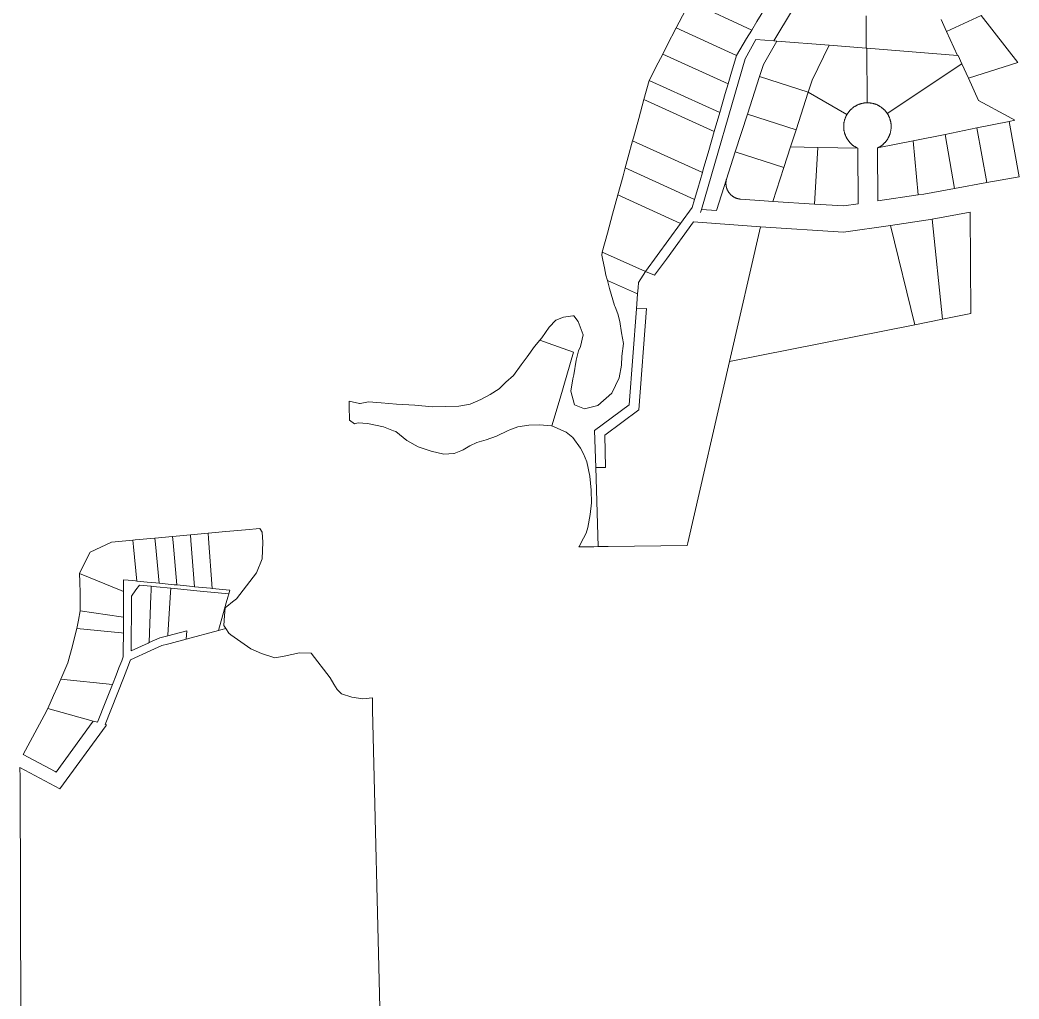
# Model space of a CAD drawing. Header units: feet. Extents: x 865220 to 2774701, y -2240498 to 961524.
# Drawn here: x 2772154 to 2774679, y 954807 to 957282 of the extents above; entities that cross this region are included whole.
import ezdxf

# ---------------------------------------------------------------- set-up
doc = ezdxf.new("R2010")
doc.units = ezdxf.units.FT
doc.header["$LTSCALE"] = 0.015
doc.header["$MEASUREMENT"] = 0
doc.layers.add('Parcels', color=7, linetype='Continuous', lineweight=0)

msp = doc.modelspace()

# ---------------------------------------------------------------- linework, layer by layer
at = {"layer": 'Parcels', "lineweight": 5, "ltscale": 100}
for p, q in [((2774003.8, 957256.7), (2773851.6, 957327.4)), ((2773836, 957307.1), (2773813.2, 957262.6)), ((2774016.6, 957278), (2774042.5, 957320.8)), ((2774107, 957308.1), (2774059.6, 957229.3)), ((2774003.8, 957256.7), (2774016.6, 957278)), ((2774293, 957292.3), (2774292.9, 957210.8)), ((2774496.4, 957253.3), (2774482.7, 957283.6)), ((2774583.9, 957293.2), (2774496.4, 957253.3)), ((2774676.5, 957174.9), (2774583.9, 957293.2)), ((2773813.2, 957262.6), (2773790.3, 957218.2)), ((2773813.2, 957262.6), (2773964.9, 957192.5)), ((2773990.7, 957235.2), (2774003.8, 957256.7)), ((2774003.8, 957256.7), (2774003.8, 957256.7)), ((2774523.7, 957192.8), (2774496.4, 957253.3)), ((2773964.9, 957192.5), (2773990.7, 957235.2)), ((2774013.9, 957232.9), (2773987.1, 957183.8)), ((2774059.6, 957229.3), (2774013.9, 957232.9)), ((2774033.4, 957169.7), (2774067.4, 957228.6)), ((2774067.4, 957228.6), (2774033.4, 957169.7)), ((2774067.4, 957228.6), (2774059.6, 957229.3)), ((2774059.6, 957229.3), (2774059.6, 957229.3)), ((2774059.6, 957229.3), (2774067.4, 957228.6)), ((2774067.4, 957228.6), (2774199.7, 957218.2)), ((2774199.7, 957218.2), (2774067.4, 957228.6)), ((2774067.4, 957228.6), (2774067.4, 957228.6)), ((2773790.3, 957218.2), (2773778.9, 957196)), ((2773790.3, 957218.2), (2773790.3, 957218.2)), ((2774156.2, 957130.2), (2774199.7, 957218.2)), ((2774292.9, 957210.8), (2774199.7, 957218.2)), ((2774294.5, 957210.7), (2774292.9, 957210.8)), ((2774292.9, 957210.8), (2774292.9, 957210.8)), ((2774294.5, 957210.7), (2774523.9, 957192.5)), ((2774295.7, 957072.9), (2774294.5, 957210.7)), ((2774294.5, 957210.7), (2774295.7, 957072.9)), ((2773767.4, 957173.7), (2773744.6, 957129.3)), ((2773778.9, 957196), (2773767.4, 957173.7)), ((2773944, 957120.7), (2773778.9, 957196)), ((2773987.1, 957183.8), (2773876.6, 956803.4)), ((2773950.9, 957144.4), (2773964.9, 957192.5)), ((2774523.7, 957192.8), (2774525.4, 957192.7)), ((2774523.9, 957192.5), (2774523.7, 957192.8)), ((2774523.7, 957192.8), (2774523.7, 957192.8)), ((2774525.4, 957192.7), (2774534.9, 957171.7)), ((2774534.9, 957171.7), (2774525.4, 957192.7)), ((2774551.3, 957135.4), (2774676.5, 957174.9)), ((2774676.5, 957174.9), (2774676.5, 957174.9)), ((2774023.6, 957139.2), (2774033.4, 957169.7)), ((2774033.4, 957169.7), (2774023.6, 957139.2)), ((2774534.9, 957171.7), (2774346.2, 957046.1)), ((2774534.9, 957171.7), (2774551.3, 957135.4)), ((2773744.6, 957129.3), (2773731.4, 957081)), ((2773923, 957048.4), (2773744.6, 957129.3)), ((2773944, 957120.7), (2773950.9, 957144.4)), ((2773992.9, 957044), (2774023.6, 957139.2)), ((2774023.6, 957139.2), (2773992.9, 957044)), ((2774023.6, 957139.2), (2774146.4, 957099.6)), ((2774146.4, 957099.6), (2774023.6, 957139.2)), ((2774023.6, 957139.2), (2774023.6, 957139.2)), ((2774146.4, 957099.6), (2774156.2, 957130.2)), ((2774576.9, 957078.8), (2774551.3, 957135.4)), ((2774551.3, 957135.4), (2774551.3, 957135.4)), ((2773937, 957096.4), (2773944, 957120.7)), ((2773944, 957120.7), (2773944, 957120.7)), ((2774115.7, 957004.4), (2774146.4, 957099.6)), ((2774146.4, 957099.6), (2774115.7, 957004.4)), ((2774244.3, 957042.9), (2774146.4, 957099.6)), ((2774146.4, 957099.6), (2774244.3, 957042.9)), ((2773731.4, 957081), (2773718.2, 957032.8)), ((2773731.4, 957081), (2773909.1, 957000.4)), ((2773923, 957048.4), (2773937, 957096.4)), ((2774283.2, 957071.5), (2774284.3, 957071.7)), ((2774284.3, 957071.7), (2774285.3, 957071.9)), ((2774285.3, 957071.9), (2774286.3, 957072.1)), ((2774286.3, 957072.1), (2774287.3, 957072.2)), ((2774287.3, 957072.2), (2774288.4, 957072.4)), ((2774288.4, 957072.4), (2774289.4, 957072.5)), ((2774289.4, 957072.5), (2774290.5, 957072.6)), ((2774290.5, 957072.6), (2774291.5, 957072.7)), ((2774291.5, 957072.7), (2774292.6, 957072.8)), ((2774292.6, 957072.8), (2774293.6, 957072.8)), ((2774293.6, 957072.8), (2774294.6, 957072.9)), ((2774294.6, 957072.9), (2774295.7, 957072.9)), ((2774295.7, 957072.9), (2774297.1, 957072.9)), ((2774297.1, 957072.9), (2774298.2, 957072.9)), ((2774298.2, 957072.9), (2774299.2, 957072.8)), ((2774299.2, 957072.8), (2774300.3, 957072.8)), ((2774300.3, 957072.8), (2774301.3, 957072.7)), ((2774301.3, 957072.7), (2774302.4, 957072.6)), ((2774302.4, 957072.6), (2774303.4, 957072.5)), ((2774303.4, 957072.5), (2774304.4, 957072.3)), ((2774304.4, 957072.3), (2774305.5, 957072.2)), ((2774305.5, 957072.2), (2774306.5, 957072)), ((2774306.5, 957072), (2774307.5, 957071.8)), ((2774307.5, 957071.8), (2774308.6, 957071.6)), ((2774308.6, 957071.6), (2774309.6, 957071.4)), ((2774652.3, 957037.9), (2774576.9, 957078.8)), ((2773909.1, 957000.4), (2773923, 957048.4)), ((2773923, 957048.4), (2773923, 957048.4)), ((2774246.2, 957046), (2774246.8, 957046.9)), ((2774246.8, 957046.9), (2774247.4, 957047.7)), ((2774247.4, 957047.7), (2774248, 957048.6)), ((2774248, 957048.6), (2774248.6, 957049.4)), ((2774248.6, 957049.4), (2774249.3, 957050.2)), ((2774249.3, 957050.2), (2774249.9, 957051.1)), ((2774249.9, 957051.1), (2774250.6, 957051.9)), ((2774250.6, 957051.9), (2774251.3, 957052.7)), ((2774251.3, 957052.7), (2774252, 957053.4)), ((2774252, 957053.4), (2774252.7, 957054.2)), ((2774252.7, 957054.2), (2774253.4, 957055)), ((2774253.4, 957055), (2774254.2, 957055.7)), ((2774254.2, 957055.7), (2774254.9, 957056.4)), ((2774254.9, 957056.4), (2774255.7, 957057.1)), ((2774255.7, 957057.1), (2774256.5, 957057.8)), ((2774256.5, 957057.8), (2774257.2, 957058.5)), ((2774257.2, 957058.5), (2774258.1, 957059.2)), ((2774258.1, 957059.2), (2774258.9, 957059.9)), ((2774258.9, 957059.9), (2774259.7, 957060.5)), ((2774259.7, 957060.5), (2774260.5, 957061.1)), ((2774260.5, 957061.1), (2774261.4, 957061.7)), ((2774261.4, 957061.7), (2774262.2, 957062.3)), ((2774262.2, 957062.3), (2774263.1, 957062.9)), ((2774263.1, 957062.9), (2774264, 957063.5)), ((2774264, 957063.5), (2774264.9, 957064.1)), ((2774264.9, 957064.1), (2774265.8, 957064.6)), ((2774265.8, 957064.6), (2774266.7, 957065.1)), ((2774266.7, 957065.1), (2774267.6, 957065.6)), ((2774267.6, 957065.6), (2774268.5, 957066.1)), ((2774268.5, 957066.1), (2774269.4, 957066.6)), ((2774269.4, 957066.6), (2774270.4, 957067)), ((2774270.4, 957067), (2774271.3, 957067.5)), ((2774271.3, 957067.5), (2774272.3, 957067.9)), ((2774272.3, 957067.9), (2774273.3, 957068.3)), ((2774273.3, 957068.3), (2774274.2, 957068.7)), ((2774274.2, 957068.7), (2774275.2, 957069.1)), ((2774275.2, 957069.1), (2774276.2, 957069.5)), ((2774276.2, 957069.5), (2774277.2, 957069.8)), ((2774277.2, 957069.8), (2774278.2, 957070.1)), ((2774278.2, 957070.1), (2774279.2, 957070.4)), ((2774279.2, 957070.4), (2774280.2, 957070.7)), ((2774280.2, 957070.7), (2774281.2, 957071)), ((2774281.2, 957071), (2774282.2, 957071.2)), ((2774282.2, 957071.2), (2774283.2, 957071.5)), ((2774309.6, 957071.4), (2774310.6, 957071.1)), ((2774310.6, 957071.1), (2774311.6, 957070.9)), ((2774311.6, 957070.9), (2774312.6, 957070.6)), ((2774312.6, 957070.6), (2774313.6, 957070.3)), ((2774313.6, 957070.3), (2774314.6, 957070)), ((2774314.6, 957070), (2774315.6, 957069.7)), ((2774315.6, 957069.7), (2774316.6, 957069.3)), ((2774316.6, 957069.3), (2774317.6, 957069)), ((2774317.6, 957069), (2774318.6, 957068.6)), ((2774318.6, 957068.6), (2774319.5, 957068.2)), ((2774319.5, 957068.2), (2774320.5, 957067.8)), ((2774320.5, 957067.8), (2774321.4, 957067.3)), ((2774321.4, 957067.3), (2774322.4, 957066.9)), ((2774322.4, 957066.9), (2774323.3, 957066.4)), ((2774323.3, 957066.4), (2774324.3, 957065.9)), ((2774324.3, 957065.9), (2774325.2, 957065.4)), ((2774325.2, 957065.4), (2774326.1, 957064.9)), ((2774326.1, 957064.9), (2774327, 957064.4)), ((2774327, 957064.4), (2774327.9, 957063.8)), ((2774327.9, 957063.8), (2774328.8, 957063.3)), ((2774328.8, 957063.3), (2774329.7, 957062.7)), ((2774329.7, 957062.7), (2774330.5, 957062.1)), ((2774330.5, 957062.1), (2774331.4, 957061.5)), ((2774331.4, 957061.5), (2774332.2, 957060.9)), ((2774332.2, 957060.9), (2774333, 957060.3)), ((2774333, 957060.3), (2774333.9, 957059.6)), ((2774333.9, 957059.6), (2774334.7, 957058.9)), ((2774334.7, 957058.9), (2774335.5, 957058.3)), ((2774335.5, 957058.3), (2774336.3, 957057.6)), ((2774336.3, 957057.6), (2774337, 957056.9)), ((2774337, 957056.9), (2774337.8, 957056.1)), ((2774337.8, 957056.1), (2774338.5, 957055.4)), ((2774338.5, 957055.4), (2774339.3, 957054.7)), ((2774339.3, 957054.7), (2774340, 957053.9)), ((2774340, 957053.9), (2774340.7, 957053.1)), ((2774340.7, 957053.1), (2774341.4, 957052.4)), ((2774341.4, 957052.4), (2774342.1, 957051.6)), ((2774342.1, 957051.6), (2774342.8, 957050.8)), ((2774342.8, 957050.8), (2774343.4, 957049.9)), ((2774343.4, 957049.9), (2774344, 957049.1)), ((2774344, 957049.1), (2774344.7, 957048.3)), ((2774344.7, 957048.3), (2774345.3, 957047.4)), ((2774345.3, 957047.4), (2774345.9, 957046.5)), ((2774345.9, 957046.5), (2774346.2, 957046.1)), ((2773718.2, 957032.8), (2773704.9, 956984.6)), ((2773962.3, 956948.8), (2773992.9, 957044)), ((2773992.9, 957044), (2774115.7, 957004.4)), ((2774115.7, 957004.4), (2773992.9, 957044)), ((2774236.7, 957020.7), (2774236.9, 957021.8)), ((2774236.9, 957021.8), (2774237, 957022.8)), ((2774237, 957022.8), (2774237.2, 957023.8)), ((2774237.2, 957023.8), (2774237.4, 957024.9)), ((2774237.4, 957024.9), (2774237.6, 957025.9)), ((2774237.6, 957025.9), (2774237.9, 957026.9)), ((2774237.9, 957026.9), (2774238.1, 957027.9)), ((2774238.1, 957027.9), (2774238.4, 957028.9)), ((2774238.4, 957028.9), (2774238.7, 957029.9)), ((2774238.7, 957029.9), (2774239, 957030.9)), ((2774239, 957030.9), (2774239.3, 957031.9)), ((2774239.3, 957031.9), (2774239.7, 957032.9)), ((2774239.7, 957032.9), (2774240, 957033.9)), ((2774240, 957033.9), (2774240.4, 957034.9)), ((2774240.4, 957034.9), (2774240.8, 957035.9)), ((2774240.8, 957035.9), (2774241.2, 957036.8)), ((2774241.2, 957036.8), (2774241.6, 957037.8)), ((2774241.6, 957037.8), (2774242.1, 957038.7)), ((2774242.1, 957038.7), (2774242.5, 957039.7)), ((2774242.5, 957039.7), (2774243, 957040.6)), ((2774243, 957040.6), (2774243.5, 957041.5)), ((2774243.5, 957041.5), (2774244, 957042.4)), ((2774244, 957042.4), (2774244.3, 957042.9)), ((2774244.3, 957042.9), (2774244.5, 957043.4)), ((2774244.3, 957042.9), (2774244.3, 957042.9)), ((2774244.5, 957043.4), (2774245.1, 957044.2)), ((2774245.1, 957044.2), (2774245.6, 957045.1)), ((2774245.6, 957045.1), (2774246.2, 957046)), ((2774346.2, 957046.1), (2774346.5, 957045.7)), ((2774346.5, 957045.7), (2774347, 957044.8)), ((2774347, 957044.8), (2774347.6, 957043.9)), ((2774347.6, 957043.9), (2774348.1, 957043)), ((2774348.1, 957043), (2774348.6, 957042.1)), ((2774348.6, 957042.1), (2774349.1, 957041.2)), ((2774349.1, 957041.2), (2774349.6, 957040.2)), ((2774349.6, 957040.2), (2774350.1, 957039.3)), ((2774350.1, 957039.3), (2774350.5, 957038.4)), ((2774350.5, 957038.4), (2774351, 957037.4)), ((2774351, 957037.4), (2774351.4, 957036.5)), ((2774351.4, 957036.5), (2774351.8, 957035.5)), ((2774351.8, 957035.5), (2774352.2, 957034.5)), ((2774352.2, 957034.5), (2774352.5, 957033.5)), ((2774352.5, 957033.5), (2774352.9, 957032.5)), ((2774352.9, 957032.5), (2774353.2, 957031.6)), ((2774353.2, 957031.6), (2774353.5, 957030.6)), ((2774353.5, 957030.6), (2774353.8, 957029.6)), ((2774353.8, 957029.6), (2774354.1, 957028.5)), ((2774354.1, 957028.5), (2774354.4, 957027.5)), ((2774354.4, 957027.5), (2774354.6, 957026.5)), ((2774354.6, 957026.5), (2774354.9, 957025.5)), ((2774354.9, 957025.5), (2774355.1, 957024.5)), ((2774355.1, 957024.5), (2774355.3, 957023.4)), ((2774355.3, 957023.4), (2774355.4, 957022.4)), ((2774355.4, 957022.4), (2774355.6, 957021.4)), ((2774355.6, 957021.4), (2774355.7, 957020.3)), ((2774573.1, 957009.3), (2774654.5, 957025.7)), ((2774668.6, 957029), (2774652.3, 957037.9)), ((2774654.5, 957025.7), (2774669.2, 957028.7)), ((2774679.4, 956886.1), (2774654.5, 957025.7)), ((2774669.2, 957028.7), (2774668.6, 957029)), ((2773895.2, 956952.4), (2773909.1, 957000.4)), ((2773909.1, 957000.4), (2773909.1, 957000.4)), ((2774115.7, 957004.4), (2774101.9, 956961.6)), ((2774115.7, 957004.4), (2774115.7, 957004.4)), ((2774236.2, 957014.5), (2774236.3, 957015.5)), ((2774236.2, 957013.4), (2774236.2, 957014.5)), ((2774236.2, 957012.4), (2774236.2, 957013.4)), ((2774236.2, 957011.3), (2774236.2, 957012.4)), ((2774236.3, 957010.3), (2774236.2, 957011.3)), ((2774236.3, 957016.6), (2774236.4, 957017.6)), ((2774236.3, 957015.5), (2774236.3, 957016.6)), ((2774236.3, 957009.2), (2774236.3, 957010.3)), ((2774236.4, 957008.2), (2774236.3, 957009.2)), ((2774236.4, 957017.6), (2774236.5, 957018.7)), ((2774236.5, 957007.2), (2774236.4, 957008.2)), ((2774236.5, 957018.7), (2774236.6, 957019.7)), ((2774236.6, 957006.1), (2774236.5, 957007.2)), ((2774236.6, 957019.7), (2774236.7, 957020.7)), ((2774236.7, 957005.1), (2774236.6, 957006.1)), ((2774236.9, 957004), (2774236.7, 957005.1)), ((2774237, 957003), (2774236.9, 957004)), ((2774237.2, 957002), (2774237, 957003)), ((2774237.4, 957000.9), (2774237.2, 957002)), ((2774237.6, 956999.9), (2774237.4, 957000.9)), ((2774237.9, 956998.9), (2774237.6, 956999.9)), ((2774238.1, 956997.9), (2774237.9, 956998.9)), ((2774238.4, 956996.9), (2774238.1, 956997.9)), ((2774238.7, 956995.9), (2774238.4, 956996.9)), ((2774239, 956994.9), (2774238.7, 956995.9)), ((2774353.9, 956996.5), (2774353.6, 956995.5)), ((2774354.2, 956997.5), (2774353.9, 956996.5)), ((2774354.5, 956998.5), (2774354.2, 956997.5)), ((2774354.7, 956999.5), (2774354.5, 956998.5)), ((2774354.9, 957000.5), (2774354.7, 956999.5)), ((2774355.1, 957001.6), (2774354.9, 957000.5)), ((2774355.3, 957002.6), (2774355.1, 957001.6)), ((2774355.5, 957003.6), (2774355.3, 957002.6)), ((2774355.6, 957004.7), (2774355.5, 957003.6)), ((2774355.8, 957005.7), (2774355.6, 957004.7)), ((2774355.7, 957020.3), (2774355.9, 957019.3)), ((2774355.9, 957006.8), (2774355.8, 957005.7)), ((2774355.9, 957019.3), (2774356, 957018.3)), ((2774356, 957007.8), (2774355.9, 957006.8)), ((2774356, 957018.3), (2774356, 957017.2)), ((2774356, 957017.2), (2774356.1, 957016.2)), ((2774356.1, 957008.8), (2774356, 957007.8)), ((2774356.1, 957016.2), (2774356.2, 957015.1)), ((2774356.2, 957010.9), (2774356.1, 957009.9)), ((2774356.1, 957009.9), (2774356.1, 957008.8)), ((2774356.2, 957015.1), (2774356.2, 957014.1)), ((2774356.2, 957014.1), (2774356.2, 957013)), ((2774356.2, 957013), (2774356.2, 957012)), ((2774356.2, 957012), (2774356.2, 957010.9)), ((2774492.8, 956993.1), (2774573.1, 957009.3)), ((2774573.1, 957009.3), (2774597.8, 956871.2)), ((2774573.1, 957009.3), (2774573.1, 957009.3)), ((2773702.8, 956976.8), (2773691.7, 956936.4)), ((2773704.9, 956984.6), (2773702.8, 956976.8)), ((2773879, 956896.6), (2773702.8, 956976.8)), ((2773702.8, 956976.8), (2773879, 956896.6)), ((2774239.3, 956993.9), (2774239, 956994.9)), ((2774239.7, 956992.9), (2774239.3, 956993.9)), ((2774240, 956991.9), (2774239.7, 956992.9)), ((2774240.4, 956990.9), (2774240, 956991.9)), ((2774240.8, 956989.9), (2774240.4, 956990.9)), ((2774241.2, 956989), (2774240.8, 956989.9)), ((2774241.6, 956988), (2774241.2, 956989)), ((2774242.1, 956987.1), (2774241.6, 956988)), ((2774242.5, 956986.1), (2774242.1, 956987.1)), ((2774243, 956985.2), (2774242.5, 956986.1)), ((2774243.5, 956984.3), (2774243, 956985.2)), ((2774244, 956983.4), (2774243.5, 956984.3)), ((2774244.5, 956982.5), (2774244, 956983.4)), ((2774245.1, 956981.6), (2774244.5, 956982.5)), ((2774245.6, 956980.7), (2774245.1, 956981.6)), ((2774246.2, 956979.8), (2774245.6, 956980.7)), ((2774246.8, 956978.9), (2774246.2, 956979.8)), ((2774247.4, 956978.1), (2774246.8, 956978.9)), ((2774248, 956977.2), (2774247.4, 956978.1)), ((2774248.6, 956976.4), (2774248, 956977.2)), ((2774249.3, 956975.6), (2774248.6, 956976.4)), ((2774249.9, 956974.7), (2774249.3, 956975.6)), ((2774250.6, 956973.9), (2774249.9, 956974.7)), ((2774251.3, 956973.1), (2774250.6, 956973.9)), ((2774252, 956972.4), (2774251.3, 956973.1)), ((2774252.7, 956971.6), (2774252, 956972.4)), ((2774253.4, 956970.9), (2774252.7, 956971.6)), ((2774254.2, 956970.1), (2774253.4, 956970.9)), ((2774321.7, 956958.6), (2774411.9, 956976.8)), ((2774338.7, 956970.6), (2774338, 956969.8)), ((2774339.5, 956971.3), (2774338.7, 956970.6)), ((2774340.2, 956972.1), (2774339.5, 956971.3)), ((2774340.9, 956972.8), (2774340.2, 956972.1)), ((2774341.6, 956973.6), (2774340.9, 956972.8)), ((2774342.2, 956974.4), (2774341.6, 956973.6)), ((2774342.9, 956975.2), (2774342.2, 956974.4)), ((2774343.6, 956976.1), (2774342.9, 956975.2)), ((2774344.2, 956976.9), (2774343.6, 956976.1)), ((2774344.8, 956977.7), (2774344.2, 956976.9)), ((2774345.4, 956978.6), (2774344.8, 956977.7)), ((2774346, 956979.5), (2774345.4, 956978.6)), ((2774346.6, 956980.3), (2774346, 956979.5)), ((2774347.2, 956981.2), (2774346.6, 956980.3)), ((2774347.7, 956982.1), (2774347.2, 956981.2)), ((2774348.2, 956983), (2774347.7, 956982.1)), ((2774348.7, 956983.9), (2774348.2, 956983)), ((2774349.2, 956984.8), (2774348.7, 956983.9)), ((2774349.7, 956985.8), (2774349.2, 956984.8)), ((2774350.2, 956986.7), (2774349.7, 956985.8)), ((2774350.6, 956987.7), (2774350.2, 956986.7)), ((2774351.1, 956988.6), (2774350.6, 956987.7)), ((2774351.5, 956989.6), (2774351.1, 956988.6)), ((2774351.9, 956990.5), (2774351.5, 956989.6)), ((2774352.3, 956991.5), (2774351.9, 956990.5)), ((2774352.6, 956992.5), (2774352.3, 956991.5)), ((2774353, 956993.5), (2774352.6, 956992.5)), ((2774353.3, 956994.5), (2774353, 956993.5)), ((2774353.6, 956995.5), (2774353.3, 956994.5)), ((2774492.8, 956993.1), (2774411.9, 956976.8)), ((2774411.9, 956976.8), (2774424.9, 956840)), ((2774411.9, 956976.8), (2774411.9, 956976.8)), ((2774516.1, 956856.2), (2774492.8, 956993.1)), ((2774492.8, 956993.1), (2774492.8, 956993.1)), ((2773881.2, 956904.4), (2773895.2, 956952.4)), ((2773939.9, 956879.5), (2773962.3, 956948.8)), ((2773962.3, 956948.8), (2773939.9, 956879.5)), ((2773962.3, 956948.8), (2774085, 956909.3)), ((2774085, 956909.3), (2774101.9, 956961.6)), ((2774101.9, 956961.6), (2774085, 956909.3)), ((2774171.3, 956960.2), (2774101.9, 956961.6)), ((2774162.1, 956816.9), (2774171.3, 956960.2)), ((2774171.3, 956960.2), (2774162.1, 956816.9)), ((2774171.3, 956960.2), (2774171.3, 956960.2)), ((2774171.3, 956960.2), (2774271.7, 956958.1)), ((2774254.9, 956969.4), (2774254.2, 956970.1)), ((2774255.7, 956968.7), (2774254.9, 956969.4)), ((2774256.5, 956968), (2774255.7, 956968.7)), ((2774257.2, 956967.3), (2774256.5, 956968)), ((2774258, 956966.6), (2774257.2, 956967.3)), ((2774258.9, 956965.9), (2774258, 956966.6)), ((2774259.7, 956965.3), (2774258.9, 956965.9)), ((2774260.5, 956964.7), (2774259.7, 956965.3)), ((2774261.4, 956964.1), (2774260.5, 956964.7)), ((2774262.2, 956963.5), (2774261.4, 956964.1)), ((2774263.1, 956962.9), (2774262.2, 956963.5)), ((2774264, 956962.3), (2774263.1, 956962.9)), ((2774264.9, 956961.7), (2774264, 956962.3)), ((2774265.8, 956961.2), (2774264.9, 956961.7)), ((2774266.7, 956960.7), (2774265.8, 956961.2)), ((2774267.6, 956960.2), (2774266.7, 956960.7)), ((2774268.5, 956959.7), (2774267.6, 956960.2)), ((2774269.4, 956959.2), (2774268.5, 956959.7)), ((2774270.4, 956958.7), (2774269.4, 956959.2)), ((2774271.7, 956958.1), (2774270.4, 956958.7)), ((2774272.9, 956817.5), (2774271.7, 956958.1)), ((2774271.7, 956958.1), (2774271.7, 956958.1)), ((2774322.6, 956959), (2774321.7, 956958.6)), ((2774321.7, 956958.6), (2774322.8, 956824.9)), ((2774321.7, 956958.6), (2774321.7, 956958.6)), ((2774323.6, 956959.5), (2774322.6, 956959)), ((2774324.5, 956960), (2774323.6, 956959.5)), ((2774325.4, 956960.5), (2774324.5, 956960)), ((2774326.3, 956961), (2774325.4, 956960.5)), ((2774327.2, 956961.5), (2774326.3, 956961)), ((2774328.1, 956962.1), (2774327.2, 956961.5)), ((2774329, 956962.7), (2774328.1, 956962.1)), ((2774329.9, 956963.2), (2774329, 956962.7)), ((2774330.7, 956963.8), (2774329.9, 956963.2)), ((2774331.6, 956964.4), (2774330.7, 956963.8)), ((2774332.4, 956965.1), (2774331.6, 956964.4)), ((2774333.2, 956965.7), (2774332.4, 956965.1)), ((2774334.1, 956966.4), (2774333.2, 956965.7)), ((2774334.9, 956967), (2774334.1, 956966.4)), ((2774335.7, 956967.7), (2774334.9, 956967)), ((2774336.4, 956968.4), (2774335.7, 956967.7)), ((2774337.2, 956969.1), (2774336.4, 956968.4)), ((2774338, 956969.8), (2774337.2, 956969.1)), ((2773691.7, 956936.4), (2773684.1, 956908.7)), ((2773684.1, 956908.7), (2773678.5, 956888.2)), ((2773684.1, 956908.7), (2773859.2, 956828.7)), ((2773867.3, 956856.4), (2773879, 956896.6)), ((2773879, 956896.6), (2773881.2, 956904.4)), ((2773879, 956896.6), (2773879, 956896.6)), ((2774057.4, 956823.6), (2774085, 956909.3)), ((2774085, 956909.3), (2774085, 956909.3)), ((2773678.5, 956888.2), (2773665.3, 956839.9)), ((2773914.5, 956800.7), (2773939.9, 956879.5)), ((2773938.7, 956870.5), (2773938.6, 956869.8)), ((2773938.6, 956869.8), (2773938.6, 956869.1)), ((2773938.8, 956872.6), (2773938.7, 956871.9)), ((2773938.7, 956871.9), (2773938.7, 956871.2)), ((2773938.7, 956871.2), (2773938.7, 956870.5)), ((2773938.9, 956874), (2773938.8, 956873.3)), ((2773938.8, 956873.3), (2773938.8, 956872.6)), ((2773939, 956874.7), (2773938.9, 956874)), ((2773939.1, 956875.4), (2773939, 956874.7)), ((2773939.2, 956876.1), (2773939.1, 956875.4)), ((2773939.4, 956876.7), (2773939.2, 956876.1)), ((2773939.5, 956877.4), (2773939.4, 956876.7)), ((2773939.6, 956878.1), (2773939.5, 956877.4)), ((2773939.8, 956878.8), (2773939.6, 956878.1)), ((2773939.9, 956879.5), (2773939.8, 956878.8)), ((2774516.1, 956856.2), (2774597.8, 956871.2)), ((2774597.8, 956871.2), (2774679.4, 956886.1)), ((2773859.2, 956828.7), (2773867.3, 956856.4)), ((2773938.6, 956869.1), (2773938.6, 956868.4)), ((2773938.6, 956868.4), (2773938.7, 956867.7)), ((2773938.7, 956867.7), (2773938.7, 956867)), ((2773938.7, 956867), (2773938.7, 956866.3)), ((2773938.7, 956866.3), (2773938.8, 956865.6)), ((2773938.8, 956865.6), (2773938.9, 956864.9)), ((2773938.9, 956864.9), (2773938.9, 956864.2)), ((2773938.9, 956864.2), (2773939, 956863.5)), ((2773939, 956863.5), (2773939.1, 956862.9)), ((2773939.1, 956862.9), (2773939.3, 956862.2)), ((2773939.3, 956862.2), (2773939.4, 956861.5)), ((2773939.4, 956861.5), (2773939.5, 956860.8)), ((2773939.5, 956860.8), (2773939.7, 956860.1)), ((2773939.7, 956860.1), (2773939.9, 956859.4)), ((2773939.9, 956859.4), (2773940, 956858.8)), ((2773940, 956858.8), (2773940.2, 956858.1)), ((2773940.2, 956858.1), (2773940.4, 956857.4)), ((2773940.4, 956857.4), (2773940.6, 956856.8)), ((2773940.6, 956856.8), (2773940.9, 956856.1)), ((2773940.9, 956856.1), (2773941.1, 956855.4)), ((2773941.1, 956855.4), (2773941.3, 956854.8)), ((2773941.3, 956854.8), (2773941.6, 956854.1)), ((2773941.6, 956854.1), (2773941.9, 956853.5)), ((2773941.9, 956853.5), (2773942.1, 956852.9)), ((2773942.1, 956852.9), (2773942.4, 956852.2)), ((2773942.4, 956852.2), (2773942.7, 956851.6)), ((2773942.7, 956851.6), (2773943, 956851)), ((2773943, 956851), (2773943.4, 956850.3)), ((2773943.4, 956850.3), (2773943.7, 956849.7)), ((2773943.7, 956849.7), (2773944, 956849.1)), ((2773944, 956849.1), (2773944.4, 956848.5)), ((2773944.4, 956848.5), (2773944.8, 956847.9)), ((2773944.8, 956847.9), (2773945.1, 956847.3)), ((2773945.1, 956847.3), (2773945.5, 956846.8)), ((2773945.5, 956846.8), (2773945.9, 956846.2)), ((2773945.9, 956846.2), (2773946.3, 956845.6)), ((2773946.3, 956845.6), (2773946.8, 956845.1)), ((2773946.8, 956845.1), (2773947.2, 956844.5)), ((2773947.2, 956844.5), (2773947.6, 956844)), ((2774438.7, 956842), (2774516.1, 956856.2)), ((2773665.3, 956839.9), (2773652.1, 956791.7)), ((2773823.9, 956768), (2773665.3, 956839.9)), ((2773853.3, 956808.4), (2773859.2, 956828.7)), ((2773859.2, 956828.7), (2773859.2, 956828.7)), ((2773947.6, 956844), (2773948.1, 956843.4)), ((2773948.1, 956843.4), (2773948.5, 956842.9)), ((2773948.5, 956842.9), (2773949, 956842.4)), ((2773949, 956842.4), (2773949.5, 956841.9)), ((2773949.5, 956841.9), (2773949.9, 956841.4)), ((2773949.9, 956841.4), (2773950.4, 956840.9)), ((2773950.4, 956840.9), (2773950.9, 956840.4)), ((2773950.9, 956840.4), (2773951.4, 956839.9)), ((2773951.4, 956839.9), (2773951.9, 956839.4)), ((2773951.9, 956839.4), (2773952.5, 956839)), ((2773952.5, 956839), (2773953, 956838.5)), ((2773953, 956838.5), (2773953.5, 956838.1)), ((2773953.5, 956838.1), (2773954.1, 956837.6)), ((2773954.1, 956837.6), (2773954.6, 956837.2)), ((2773954.6, 956837.2), (2773955.2, 956836.8)), ((2773955.2, 956836.8), (2773955.8, 956836.4)), ((2773955.8, 956836.4), (2773956.4, 956836)), ((2773956.4, 956836), (2773956.9, 956835.6)), ((2773956.9, 956835.6), (2773957.5, 956835.2)), ((2773957.5, 956835.2), (2773958.1, 956834.9)), ((2773958.1, 956834.9), (2773958.7, 956834.5)), ((2773958.7, 956834.5), (2773959.3, 956834.2)), ((2773959.3, 956834.2), (2773959.9, 956833.9)), ((2773959.9, 956833.9), (2773960.6, 956833.5)), ((2773960.6, 956833.5), (2773961.2, 956833.2)), ((2773961.2, 956833.2), (2773961.8, 956832.9)), ((2773961.8, 956832.9), (2773962.5, 956832.6)), ((2773962.5, 956832.6), (2773963.1, 956832.4)), ((2773963.1, 956832.4), (2773963.7, 956832.1)), ((2773963.7, 956832.1), (2773964.4, 956831.8)), ((2773964.4, 956831.8), (2773965, 956831.6)), ((2773965, 956831.6), (2773965.7, 956831.4)), ((2773965.7, 956831.4), (2773966.4, 956831.1)), ((2773966.4, 956831.1), (2773967, 956830.9)), ((2773967, 956830.9), (2773967.7, 956830.7)), ((2773967.7, 956830.7), (2773968.4, 956830.6)), ((2773968.4, 956830.6), (2773969.1, 956830.4)), ((2773969.1, 956830.4), (2773969.7, 956830.2)), ((2773969.7, 956830.2), (2773970.4, 956830.1)), ((2773970.4, 956830.1), (2773971.1, 956829.9)), ((2773971.1, 956829.9), (2773971.8, 956829.8)), ((2773971.8, 956829.8), (2773972.5, 956829.7)), ((2773972.5, 956829.7), (2773973.2, 956829.6)), ((2773973.2, 956829.6), (2773973.9, 956829.5)), ((2773973.9, 956829.5), (2773974.6, 956829.4)), ((2773974.6, 956829.4), (2773975.8, 956829.3)), ((2773975.8, 956829.3), (2774035.6, 956825)), ((2774035.6, 956825), (2774057.4, 956823.6)), ((2774057.4, 956823.6), (2774162.1, 956816.9)), ((2774322.8, 956824.9), (2774424.9, 956840)), ((2774424.9, 956840), (2774438.7, 956842)), ((2773823.9, 956768), (2773853.3, 956808.4)), ((2773876.6, 956803.4), (2773874.4, 956795.8)), ((2773874.4, 956795.8), (2773877, 956803.4)), ((2773877, 956803.4), (2773914.5, 956800.7)), ((2774162.1, 956816.9), (2774236.2, 956812.1)), ((2774236.2, 956812.1), (2774272.9, 956817.5)), ((2774556, 956796.4), (2774459.6, 956778.8)), ((2774557.9, 956540), (2774556, 956796.4)), ((2773652.1, 956791.7), (2773638.9, 956743.5)), ((2773856.8, 956771.7), (2773788, 956677.4)), ((2774025.9, 956759.5), (2773856.8, 956771.7)), ((2774450.1, 956777), (2774354.3, 956762.9)), ((2774459.6, 956778.8), (2774450.1, 956777)), ((2774450.1, 956777), (2774450.1, 956777)), ((2774486, 956525.6), (2774459.6, 956778.8)), ((2773638.9, 956743.5), (2773625.7, 956695.3)), ((2773794.4, 956727.6), (2773823.9, 956768)), ((2773823.9, 956768), (2773823.9, 956768)), ((2774025.9, 956759.5), (2773947.5, 956418.5)), ((2774235.4, 956746), (2774025.9, 956759.5)), ((2774354.3, 956762.9), (2774235.4, 956746)), ((2774354.3, 956762.9), (2774416.4, 956511.8)), ((2774416.4, 956511.8), (2774354.3, 956762.9)), ((2773764.9, 956687.2), (2773794.4, 956727.6)), ((2773625.7, 956695.3), (2773624.9, 956687.8)), ((2773625.7, 956695.3), (2773639, 956689.4)), ((2773639, 956689.4), (2773625.7, 956695.3)), ((2773624.9, 956687.8), (2773627.5, 956674.7)), ((2773627.5, 956674.7), (2773631.5, 956655.7)), ((2773639, 956689.4), (2773735.4, 956646.8)), ((2773735.4, 956646.8), (2773639, 956689.4)), ((2773735.4, 956646.8), (2773764.9, 956687.2)), ((2773788, 956677.4), (2773758.3, 956636.7)), ((2773631.5, 956655.7), (2773635.4, 956637.2)), ((2773735.4, 956646.8), (2773717.6, 956618.8)), ((2773758.3, 956636.7), (2773735.4, 956646.8)), ((2773735.4, 956646.8), (2773735.4, 956646.8)), ((2773635.4, 956637.2), (2773639.1, 956623.8)), ((2773639.1, 956623.8), (2773715.4, 956590.1)), ((2773639.1, 956623.8), (2773644.5, 956603.5)), ((2773716.6, 956605.3), (2773717.6, 956618.8)), ((2773644.5, 956603.5), (2773657, 956560.8)), ((2773716.6, 956605.3), (2773715.4, 956590.1)), ((2773715.4, 956590.1), (2773716.6, 956605.3)), ((2773715.4, 956590.1), (2773712.6, 956552.2)), ((2773715.4, 956590.1), (2773715.4, 956590.1)), ((2773657, 956560.8), (2773658.5, 956556.8)), ((2773658.5, 956556.8), (2773665.2, 956539.7)), ((2773712.6, 956552.2), (2773694.3, 956309.7)), ((2773712.6, 956552.2), (2773737.7, 956552.5)), ((2773718.4, 956296.5), (2773737.7, 956552.5)), ((2773508.8, 956523.2), (2773491.8, 956505.3)), ((2773527.7, 956531.3), (2773508.8, 956523.2)), ((2773552, 956534.3), (2773527.7, 956531.3)), ((2773554.2, 956533.9), (2773552, 956534.3)), ((2773565, 956520.2), (2773554.2, 956533.9)), ((2773578, 956486.6), (2773565, 956520.2)), ((2773665.2, 956539.7), (2773670.5, 956520.4)), ((2773670.5, 956520.4), (2773674.4, 956491.4)), ((2774416.4, 956511.8), (2774486, 956525.6)), ((2774486, 956525.6), (2774557.9, 956540)), ((2774557.9, 956540), (2774557.9, 956540)), ((2773491.8, 956505.3), (2773473.5, 956479)), ((2773674.4, 956491.4), (2773679.4, 956464.6)), ((2773947.5, 956418.5), (2774416.4, 956511.8)), ((2774416.4, 956511.8), (2774416.4, 956511.8)), ((2773468.4, 956472.7), (2773455.1, 956456.5)), ((2773473.5, 956479), (2773468.4, 956472.7)), ((2773468.4, 956472.7), (2773489.7, 956465.1)), ((2773571, 956457.2), (2773578, 956486.6)), ((2773455.1, 956456.5), (2773435.8, 956430.8)), ((2773489.7, 956465.1), (2773553.5, 956442.4)), ((2773519.2, 956326), (2773553.5, 956442.4)), ((2773559.7, 956422.2), (2773566.1, 956445.7)), ((2773566.1, 956445.7), (2773571, 956457.2)), ((2773679.4, 956464.6), (2773675.9, 956432.7)), ((2773435.8, 956430.8), (2773421.4, 956410.5)), ((2773553.9, 956385.5), (2773559.7, 956422.2)), ((2773675.9, 956432.7), (2773674.4, 956409.3)), ((2773842.4, 955960.7), (2773947.5, 956418.5)), ((2773421.4, 956410.5), (2773401.5, 956383.8)), ((2773674.4, 956409.3), (2773668.6, 956377.6)), ((2773382.7, 956366.3), (2773365.8, 956349.8)), ((2773401.5, 956383.8), (2773382.7, 956366.3)), ((2773546.8, 956344.1), (2773551.4, 956375.4)), ((2773551.4, 956375.4), (2773553.9, 956385.5)), ((2773668.6, 956377.6), (2773650.6, 956338.6)), ((2773365.8, 956349.8), (2773342.6, 956335.6)), ((2773556.2, 956309.4), (2773546.8, 956344.1)), ((2773012.5, 956312.4), (2772985.9, 956318.9)), ((2772985.9, 956318.9), (2772986.1, 956306.1)), ((2773035, 956317.1), (2773014.3, 956312.8)), ((2773067.3, 956314.6), (2773035, 956317.1)), ((2773106.2, 956311.4), (2773067.3, 956314.6)), ((2773319.4, 956322.5), (2773292, 956310.6)), ((2773342.6, 956335.6), (2773319.4, 956322.5)), ((2773498.6, 956256.2), (2773519.2, 956326)), ((2773650.6, 956338.6), (2773614.7, 956307.8)), ((2772986.1, 956306.1), (2772986.8, 956270.2)), ((2773014.3, 956312.8), (2773012.5, 956312.4)), ((2773151.9, 956308.1), (2773106.2, 956311.4)), ((2773197.1, 956304.6), (2773151.9, 956308.1)), ((2773230.5, 956305.1), (2773197.1, 956304.6)), ((2773263.4, 956305.8), (2773230.5, 956305.1)), ((2773292, 956310.6), (2773263.4, 956305.8)), ((2773580.8, 956299.1), (2773556.2, 956309.4)), ((2773614.7, 956307.8), (2773580.8, 956299.1)), ((2773606.8, 956244.5), (2773694.3, 956309.7)), ((2773718.4, 956296.5), (2773632.1, 956232.3)), ((2772986.8, 956270.2), (2772999.4, 956261.2)), ((2772999.4, 956261.2), (2773009.2, 956264.2)), ((2773009.2, 956264.2), (2773032.4, 956262)), ((2773032.4, 956262), (2773073.3, 956253.6)), ((2773073.3, 956253.6), (2773098, 956243.9)), ((2773098, 956243.9), (2773103.9, 956241.6)), ((2773103.9, 956241.6), (2773131.8, 956218.8)), ((2773359.1, 956230.5), (2773388, 956244.3)), ((2773388, 956244.3), (2773392.3, 956245.9)), ((2773392.3, 956245.9), (2773413, 956254.1)), ((2773413, 956254.1), (2773440.5, 956257.6)), ((2773440.5, 956257.6), (2773467, 956258.4)), ((2773467, 956258.4), (2773497.8, 956256.6)), ((2773497.8, 956256.6), (2773498.6, 956256.2)), ((2773498.6, 956256.2), (2773498.6, 956256.2)), ((2773498.6, 956256.2), (2773534.4, 956240.1)), ((2773534.4, 956240.1), (2773551.5, 956226.4)), ((2773606.8, 956244.5), (2773609.6, 956150.7)), ((2773131.8, 956218.8), (2773161, 956202.8)), ((2773291.2, 956206), (2773308.8, 956213.9)), ((2773308.8, 956213.9), (2773332.3, 956220.5)), ((2773332.3, 956220.5), (2773359.1, 956230.5)), ((2773551.5, 956226.4), (2773570.7, 956199.4)), ((2773632.1, 956232.3), (2773634.6, 956151.1)), ((2773161, 956202.8), (2773193.4, 956192.1)), ((2773193.4, 956192.1), (2773225.7, 956184.2)), ((2773251.8, 956186.6), (2773268.3, 956193.1)), ((2773268.3, 956193.1), (2773274.3, 956195.5)), ((2773274.3, 956195.5), (2773291.2, 956206)), ((2773570.7, 956199.4), (2773578.6, 956185.3)), ((2773225.7, 956184.2), (2773251.1, 956186.3)), ((2773251.1, 956186.3), (2773251.8, 956186.6)), ((2773578.6, 956185.3), (2773587.3, 956165.4)), ((2773587.3, 956165.4), (2773594.7, 956129.2)), ((2773612.8, 956150.8), (2773609.6, 956150.7)), ((2773609.6, 956150.7), (2773615.7, 955950.8)), ((2773609.6, 956150.7), (2773609.6, 956150.7)), ((2773612.8, 956150.8), (2773634.6, 956151.1)), ((2773594.7, 956129.2), (2773598.2, 956093.4)), ((2773598.2, 956093.4), (2773598.9, 956061.3)), ((2773598.9, 956061.3), (2773595.8, 956032.2)), ((2773595.8, 956032.2), (2773589.6, 955999)), ((2772674.5, 955989), (2772629.7, 955984.9)), ((2772724.3, 955993.6), (2772674.5, 955989)), ((2772760.4, 955996.9), (2772724.3, 955993.6)), ((2772766.5, 955987.5), (2772760.4, 955996.9)), ((2772768.1, 955962.3), (2772766.5, 955987.5)), ((2773589.6, 955999), (2773585.2, 955984.5)), ((2772385.8, 955962.3), (2772331.6, 955936.7)), ((2772439.3, 955967.3), (2772385.8, 955962.3)), ((2772445.5, 955967.8), (2772439.3, 955967.3)), ((2772441, 955950.6), (2772439.3, 955967.3)), ((2772439.3, 955967.3), (2772441, 955950.6)), ((2772495.3, 955972.4), (2772445.5, 955967.8)), ((2772540.1, 955976.6), (2772495.3, 955972.4)), ((2772496.8, 955956.8), (2772495.3, 955972.4)), ((2772584.9, 955980.7), (2772540.1, 955976.6)), ((2772540.1, 955976.6), (2772541.4, 955961.7)), ((2772550.5, 955853.9), (2772541.4, 955961.7)), ((2772541.4, 955961.7), (2772541.4, 955961.7)), ((2772541.4, 955961.7), (2772550.5, 955853.9)), ((2772629.7, 955984.9), (2772584.9, 955980.7)), ((2772586, 955966.6), (2772584.9, 955980.7)), ((2772595.3, 955849.5), (2772586, 955966.6)), ((2772630.7, 955971.5), (2772629.7, 955984.9)), ((2772640.1, 955845), (2772630.7, 955971.5)), ((2772766.3, 955920.4), (2772768.1, 955962.3)), ((2773585.2, 955984.5), (2773572, 955959.4)), ((2773840.8, 955954), (2773842.4, 955960.7)), ((2772331.6, 955936.7), (2772321.9, 955917.5)), ((2772450, 955863.8), (2772441, 955950.6)), ((2772505.7, 955858.3), (2772496.8, 955956.8)), ((2773567.5, 955950.8), (2773567.2, 955950.3)), ((2773567.2, 955950.3), (2773604.9, 955950.7)), ((2773570.7, 955956.8), (2773567.5, 955950.8)), ((2773572, 955959.4), (2773570.7, 955956.8)), ((2773604.9, 955950.7), (2773615.7, 955950.8)), ((2773615.7, 955950.8), (2773640.7, 955951.2)), ((2773640.7, 955951.2), (2773840.8, 955954)), ((2773840.8, 955954), (2773840.8, 955954)), ((2772321.9, 955917.5), (2772304.6, 955883.1)), ((2772752.5, 955884.4), (2772766.3, 955920.4)), ((2772409.9, 955839.7), (2772304.6, 955883.1)), ((2772304.6, 955883.1), (2772305.4, 955861.8)), ((2772305.4, 955861.8), (2772306.6, 955833.1)), ((2772416.1, 955844.1), (2772416.2, 955867.2)), ((2772416.2, 955867.2), (2772439.6, 955864.9)), ((2772439.6, 955864.9), (2772446, 955864.2)), ((2772446, 955864.2), (2772450, 955863.8)), ((2772450, 955863.8), (2772450, 955863.8)), ((2772450, 955863.8), (2772475.9, 955861.3)), ((2772475.9, 955861.3), (2772497.9, 955859.1)), ((2772701.4, 955819.3), (2772752.5, 955884.4)), ((2772416.1, 955837.2), (2772409.9, 955839.7)), ((2772409.9, 955839.7), (2772416.1, 955837.2)), ((2772415.9, 955807.2), (2772416.1, 955837.2)), ((2772416.1, 955837.2), (2772416.1, 955844.1)), ((2772416.1, 955837.2), (2772416.1, 955837.2)), ((2772447.5, 955841.7), (2772436, 955825.6)), ((2772456, 955853.7), (2772447.5, 955841.7)), ((2772485.9, 955850.7), (2772456, 955853.7)), ((2772485.5, 955838.7), (2772485.1, 955827.3)), ((2772485.9, 955850.7), (2772485.5, 955838.7)), ((2772499, 955849.4), (2772485.9, 955850.7)), ((2772497.9, 955859.1), (2772505.7, 955858.3)), ((2772535.6, 955845.8), (2772499, 955849.4)), ((2772505.7, 955858.3), (2772543.7, 955854.6)), ((2772505.7, 955858.3), (2772505.7, 955858.3)), ((2772534.1, 955822.6), (2772534.9, 955834.8)), ((2772534.9, 955834.8), (2772535.6, 955845.8)), ((2772544.4, 955844.9), (2772535.6, 955845.8)), ((2772543.7, 955854.6), (2772550.5, 955853.9)), ((2772585.4, 955840.9), (2772544.4, 955844.9)), ((2772550.5, 955853.9), (2772590.9, 955849.9)), ((2772591.8, 955840.2), (2772585.4, 955840.9)), ((2772585.4, 955840.9), (2772585.4, 955840.9)), ((2772590.9, 955849.9), (2772595.3, 955849.5)), ((2772636.4, 955835.8), (2772591.8, 955840.2)), ((2772595.3, 955849.5), (2772595.3, 955849.5)), ((2772595.3, 955849.5), (2772635.6, 955845.5)), ((2772635.6, 955845.5), (2772640.1, 955845)), ((2772681.9, 955831.3), (2772636.4, 955835.8)), ((2772640.1, 955845), (2772640.1, 955845)), ((2772640.1, 955845), (2772684.8, 955840.6)), ((2772684.8, 955840.6), (2772681.9, 955831.3)), ((2772306.6, 955833.1), (2772306.2, 955788.2)), ((2772436, 955815.3), (2772435.4, 955687.6)), ((2772436, 955825.6), (2772436, 955815.3)), ((2772481, 955708.1), (2772485.1, 955827.3)), ((2772527.8, 955726.8), (2772534.1, 955822.6)), ((2772679.6, 955823.2), (2772675.7, 955808.9)), ((2772677.4, 955799.6), (2772691.7, 955811.3)), ((2772679.6, 955823.2), (2772681.9, 955831.3)), ((2772691.7, 955811.3), (2772701.4, 955819.3)), ((2772306.2, 955788.2), (2772302, 955764.9)), ((2772410.4, 955773), (2772306.2, 955788.2)), ((2772306.2, 955788.2), (2772410.4, 955773)), ((2772415.8, 955772.2), (2772415.9, 955807.2)), ((2772675.7, 955808.9), (2772656.2, 955738.9)), ((2772671.5, 955777), (2772673.2, 955796.2)), ((2772673.2, 955796.2), (2772677.4, 955799.6)), ((2772302, 955764.9), (2772298.2, 955743.9)), ((2772410.4, 955773), (2772415.8, 955772.2)), ((2772415.6, 955732.2), (2772415.8, 955772.2)), ((2772415.8, 955772.2), (2772415.8, 955772.2)), ((2772669.2, 955751.1), (2772671.5, 955777)), ((2772298.2, 955743.9), (2772292.2, 955721.1)), ((2772298.2, 955743.9), (2772410.8, 955732.7)), ((2772527.8, 955725.5), (2772576, 955738.3)), ((2772656.2, 955738.9), (2772574.1, 955716.9)), ((2772576, 955738.3), (2772574.1, 955716.9)), ((2772656.2, 955738.9), (2772662, 955740.4)), ((2772662, 955740.4), (2772674.2, 955743.7)), ((2772674.2, 955743.7), (2772669.2, 955751.1)), ((2772674.2, 955743.7), (2772674.2, 955743.7)), ((2772682, 955732), (2772674.2, 955743.7)), ((2772292.2, 955721.1), (2772286.8, 955700.4)), ((2772415.6, 955732.2), (2772410.8, 955732.7)), ((2772415.4, 955687.2), (2772415.6, 955732.2)), ((2772415.6, 955732.2), (2772415.6, 955732.2)), ((2772478.5, 955707), (2772481, 955708.1)), ((2772481, 955708.1), (2772507.4, 955720)), ((2772507.4, 955720), (2772527.7, 955725.4)), ((2772507.4, 955720), (2772507.4, 955720)), ((2772527.8, 955726.8), (2772527.7, 955725.4)), ((2772527.7, 955725.4), (2772527.8, 955725.5)), ((2772574, 955716.9), (2772533.9, 955706.2)), ((2772574.1, 955716.9), (2772574, 955716.9)), ((2772687.2, 955728.3), (2772682, 955732)), ((2772737.4, 955692.1), (2772687.2, 955728.3)), ((2772286.8, 955700.4), (2772275.3, 955656.8)), ((2772415.3, 955672.2), (2772415.4, 955687.2)), ((2772485.1, 955688), (2772434, 955665.1)), ((2772435.4, 955687.6), (2772478.5, 955707)), ((2772478.5, 955707), (2772478.5, 955707)), ((2772513.2, 955700.7), (2772485.1, 955688)), ((2772526.8, 955704.3), (2772513.2, 955700.7)), ((2772533.9, 955706.2), (2772526.8, 955704.3)), ((2772765, 955680.6), (2772737.4, 955692.1)), ((2772404.3, 955644.3), (2772411.4, 955662.3)), ((2772411.4, 955662.3), (2772415.3, 955672.2)), ((2772434, 955665.1), (2772424.3, 955640.5)), ((2772798.4, 955670), (2772765, 955680.6)), ((2772765, 955680.6), (2772765, 955680.6)), ((2772822.1, 955674.3), (2772798.4, 955670)), ((2772861, 955682.5), (2772822.1, 955674.3)), ((2772890.4, 955681.9), (2772861, 955682.5)), ((2772938, 955619.1), (2772890.4, 955681.9)), ((2772275.3, 955656.8), (2772257.2, 955615.6)), ((2772397, 955625.7), (2772404.3, 955644.3)), ((2772424.3, 955640.5), (2772415.5, 955618.1)), ((2772257.2, 955615.6), (2772248.2, 955595)), ((2772387.8, 955602.4), (2772257.2, 955615.6)), ((2772415.5, 955618.1), (2772369.5, 955501.6)), ((2772387.8, 955602.4), (2772397, 955625.7)), ((2772947.8, 955603), (2772938, 955619.1)), ((2772248.2, 955595), (2772239.1, 955574.4)), ((2772379.6, 955581.6), (2772387.8, 955602.4)), ((2772955.7, 955589.8), (2772947.8, 955603)), ((2772966.6, 955578.8), (2772955.7, 955589.8)), ((2772239.1, 955574.4), (2772224.9, 955542)), ((2772350.1, 955507), (2772371.3, 955560.6)), ((2772371.3, 955560.6), (2772379.6, 955581.6)), ((2772993.4, 955570.1), (2772966.6, 955578.8)), ((2773021, 955566.2), (2772993.4, 955570.1)), ((2773044.9, 955568.3), (2773021, 955566.2)), ((2773045.7, 955538), (2773044.9, 955568.3)), ((2772224.9, 955542), (2772215, 955523.6)), ((2772224.9, 955542), (2772339.3, 955510)), ((2772339.3, 955510), (2772224.9, 955542)), ((2773067.2, 954656.6), (2773045.7, 955538)), ((2772215, 955523.6), (2772162.3, 955425.5)), ((2772329.6, 955496.6), (2772339.3, 955510)), ((2772339.3, 955510), (2772350.1, 955507)), ((2772339.3, 955510), (2772339.3, 955510)), ((2772245.5, 955381.1), (2772329.6, 955496.6)), ((2772371.7, 955498.5), (2772255.2, 955338.4)), ((2772329.6, 955496.6), (2772329.6, 955496.6)), ((2772369.5, 955501.6), (2772372.4, 955500.3)), ((2772372.9, 955500.1), (2772371.7, 955498.5)), ((2772372.4, 955500.3), (2772372.9, 955500.1)), ((2772162.3, 955425.5), (2772242.8, 955382.5)), ((2772255.2, 955338.4), (2772154.3, 955392.4)), ((2772154.3, 955392.4), (2772154.4, 955367)), ((2772242.8, 955382.5), (2772245.5, 955381.1)), ((2772154.4, 955367), (2772157, 954704))]:
    msp.add_line(p, q, dxfattribs=at)

doc.saveas('drawing.dxf')
